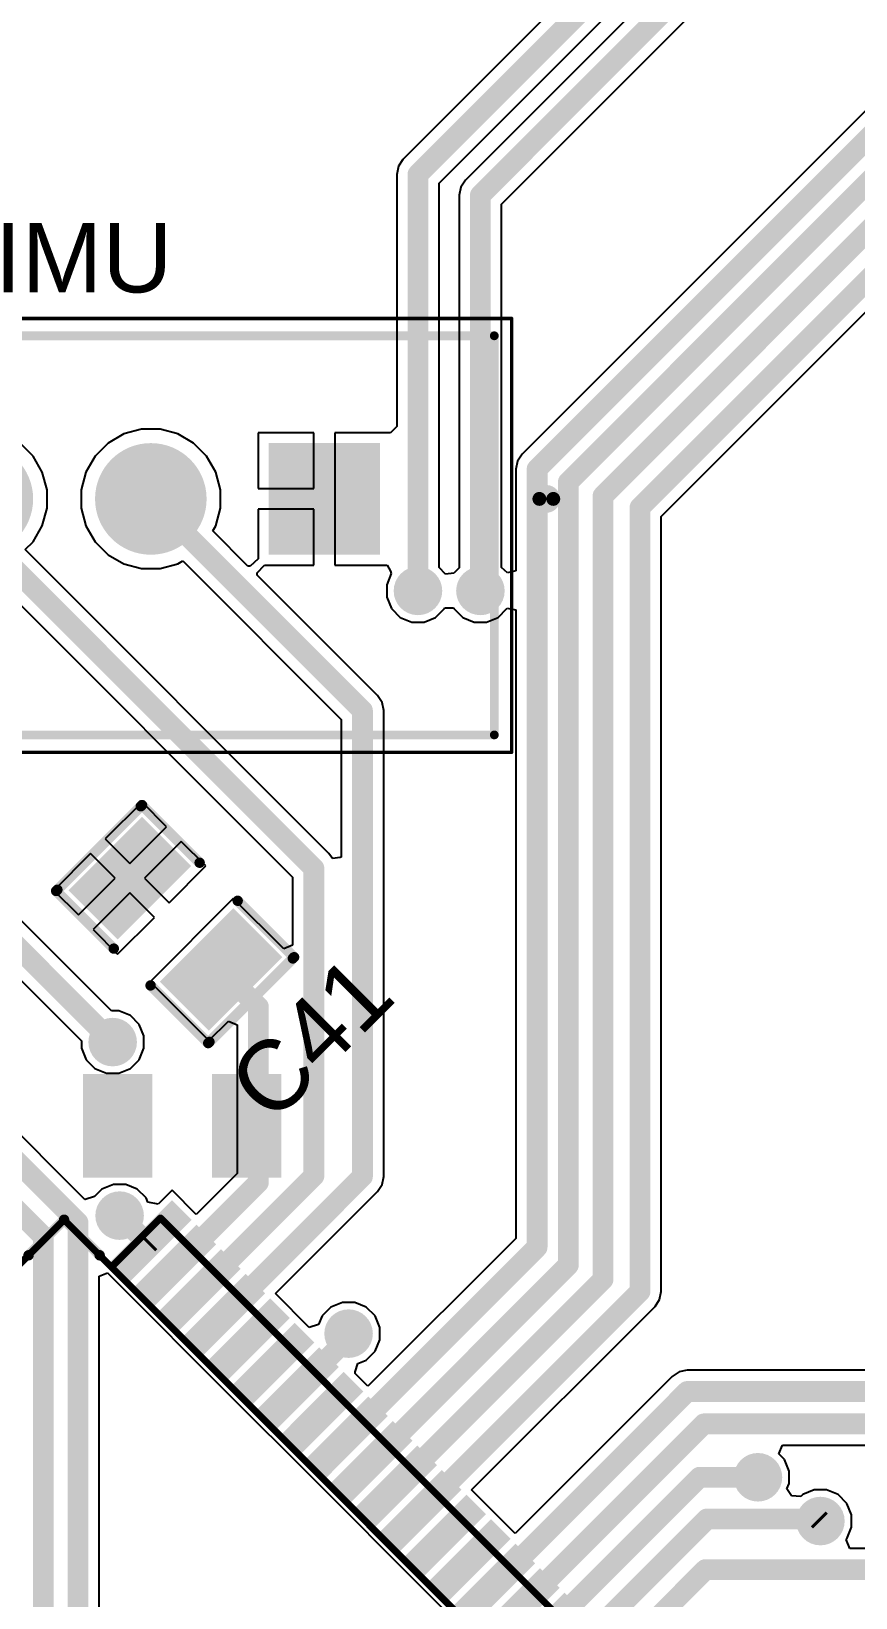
# Model space of a CAD drawing. Header units: millimetres. Extents: x 100 to 300, y 101 to 245.
# Drawn here: x 199.53 to 211.41, y 150.2 to 172.76 of the extents above; entities that cross this region are included whole.
import ezdxf

# ---------------------------------------------------------------- set-up
doc = ezdxf.new("R2010")
doc.units = ezdxf.units.MM
for name, color, linetype in [('BottomPaste', 16, 'Continuous'), ('BottomSolder', 6, 'Continuous'), ('Mechanical11', 56, 'Continuous'), ('Mechanical13', 56, 'Continuous'), ('Mechanical15', 56, 'Continuous'), ('Mechanical9', 56, 'Continuous'), ('MultiLayer', 9, 'Continuous'), ('PadHoleLayer', 156, 'Continuous'), ('TopLayer', 1, 'Continuous'), ('TopOverlay', 2, 'Continuous'), ('TopPaste', 8, 'Continuous'), ('TopSolder', 216, 'Continuous'), ('ViaHoleLayer', 16, 'Continuous')]:
    doc.layers.add(name, color=color, linetype=linetype)
doc.styles.add('Arial', font='', dxfattribs={"height": 0.2})
doc.styles.get('Arial').set_extended_font_data('Arial')

# ---------------------------------------------------------------- blocks, each defined once
blk = doc.blocks.new('JST_XH_4_42')
at = {"layer": 'BottomSolder'}
blk.add_hatch(color=6, dxfattribs=at).paths.add_polyline_path([(-4.554000289999999, 0.2789999499999999), (-2.94599995, 0.2789999499999999), (-2.94599995, -1.32900039), (-4.554000289999999, -1.32900039)])
h = blk.add_hatch(color=6, dxfattribs=at)
edge = h.paths.add_edge_path()
edge.add_arc((-1.25000004, -0.52500022), 0.8039989, 0, 360)
h = blk.add_hatch(color=6, dxfattribs=at)
edge = h.paths.add_edge_path()
edge.add_arc((1.25000004, -0.52500022), 0.8039989, 0, 360)
h = blk.add_hatch(color=6, dxfattribs=at)
edge = h.paths.add_edge_path()
edge.add_arc((3.75000012, -0.52500022), 0.8039989, 0, 360)
at = {"layer": 'MultiLayer'}
h = blk.add_hatch(color=9, dxfattribs=at)
edge = h.paths.add_edge_path()
edge.add_arc((-1.25000004, -0.52500022), 0.753999, 0, 360)
h = blk.add_hatch(color=9, dxfattribs=at)
edge = h.paths.add_edge_path()
edge.add_arc((1.25000004, -0.52500022), 0.753999, 0, 360)
h = blk.add_hatch(color=9, dxfattribs=at)
edge = h.paths.add_edge_path()
edge.add_arc((3.75000012, -0.52500022), 0.753999, 0, 360)
at = {"layer": 'PadHoleLayer'}
h = blk.add_hatch(color=156, dxfattribs=at)
edge = h.paths.add_edge_path()
edge.add_arc((-3.75000012, -0.52500022), 0.499999, 0, 360)
h = blk.add_hatch(color=156, dxfattribs=at)
edge = h.paths.add_edge_path()
edge.add_arc((-1.25000004, -0.52500022), 0.499999, 0, 360)
h = blk.add_hatch(color=156, dxfattribs=at)
edge = h.paths.add_edge_path()
edge.add_arc((1.25000004, -0.52500022), 0.499999, 0, 360)
h = blk.add_hatch(color=156, dxfattribs=at)
edge = h.paths.add_edge_path()
edge.add_arc((3.75000012, -0.52500022), 0.499999, 0, 360)
at = {"layer": 'TopLayer'}
blk.add_hatch(color=1, dxfattribs=at).paths.add_polyline_path([(-4.50400039, 0.22900005), (-2.99599985, 0.22900005), (-2.99599985, -1.27900049), (-4.50400039, -1.27900049)])
h = blk.add_hatch(color=1, dxfattribs=at)
edge = h.paths.add_edge_path()
edge.add_arc((-1.25000004, -0.52500022), 0.753999, 0, 360)
h = blk.add_hatch(color=1, dxfattribs=at)
edge = h.paths.add_edge_path()
edge.add_arc((1.25000004, -0.52500022), 0.753999, 0, 360)
h = blk.add_hatch(color=1, dxfattribs=at)
edge = h.paths.add_edge_path()
edge.add_arc((3.75000012, -0.52500022), 0.753999, 0, 360)
at = {"layer": 'TopSolder'}
blk.add_hatch(color=216, dxfattribs=at).paths.add_polyline_path([(-4.554000289999999, 0.2789999499999999), (-2.94599995, 0.2789999499999999), (-2.94599995, -1.32900039), (-4.554000289999999, -1.32900039)])
h = blk.add_hatch(color=216, dxfattribs=at)
edge = h.paths.add_edge_path()
edge.add_arc((-1.25000004, -0.52500022), 0.8039989, 0, 360)
h = blk.add_hatch(color=216, dxfattribs=at)
edge = h.paths.add_edge_path()
edge.add_arc((1.25000004, -0.52500022), 0.8039989, 0, 360)
h = blk.add_hatch(color=216, dxfattribs=at)
edge = h.paths.add_edge_path()
edge.add_arc((3.75000012, -0.52500022), 0.8039989, 0, 360)
at = {"layer": 'Mechanical13', "const_width": 0.127}
for points in [[(-6.200000299999999, 2.8750006), (-6.200000299999999, -2.8750006)], [(6.200000299999999, 2.8750006), (-6.200000299999999, 2.8750006)], [(6.200000299999999, 2.8750006), (6.200000299999999, -2.8750006)], [(6.200000299999999, -2.8750006), (-6.200000299999999, -2.8750006)]]:
    blk.add_lwpolyline(points, dxfattribs=at)
at = {"layer": 'Mechanical13'}
for points, const_width in [([(-6.2317503, 2.8750006, 1), (-6.1682503, 2.8750006, 1)], 0.0635), ([(-6.2317503, 2.8750006, 1), (-6.1682503, 2.8750006, 1)], 0.0635), ([(6.1682503, 2.8750006, 1), (6.2317503, 2.8750006, 1)], 0.0635), ([(6.1682503, 2.8750006, 1), (6.2317503, 2.8750006, 1)], 0.0635), ([(-6.849999, -0.52500022, 1), (-7.049998599999999, -0.52500022, 1)], 0.1999996), ([(-7.099998499999999, -0.52500022, 1), (-6.9999987, -0.52500022, 1)], 0.0999998), ([(-6.899998899999999, -0.52500022, 1), (-6.7999991, -0.52500022, 1)], 0.0999998), ([(-6.2317503, -2.8750006, 1), (-6.1682503, -2.8750006, 1)], 0.0635), ([(-6.2317503, -2.8750006, 1), (-6.1682503, -2.8750006, 1)], 0.0635), ([(6.1682503, -2.8750006, 1), (6.2317503, -2.8750006, 1)], 0.0635), ([(6.1682503, -2.8750006, 1), (6.2317503, -2.8750006, 1)], 0.0635)]:
    blk.add_lwpolyline(points, format="xyb", close=True, dxfattribs=dict(at, const_width=const_width))
at = {"layer": 'Mechanical15', "const_width": 0.0499999}
for points in [[(-6.449999800000001, 3.1250001), (-6.449999800000001, -3.1250001)], [(6.449999800000001, 3.1250001), (-6.449999800000001, 3.1250001)], [(6.449999800000001, 3.1250001), (6.449999800000001, -3.1250001)], [(6.449999800000001, -3.1250001), (-6.449999800000001, -3.1250001)]]:
    blk.add_lwpolyline(points, dxfattribs=at)
at = {"layer": 'Mechanical15', "const_width": 0.02499868}
for points in [[(-6.46249914, 3.1250001, 1), (-6.437500459999999, 3.1250001, 1)], [(-6.46249914, 3.1250001, 1), (-6.437500459999999, 3.1250001, 1)], [(6.437500459999999, 3.1250001, 1), (6.46249914, 3.1250001, 1)], [(6.437500459999999, 3.1250001, 1), (6.46249914, 3.1250001, 1)], [(-6.46249914, -3.1250001, 1), (-6.437500459999999, -3.1250001, 1)], [(-6.46249914, -3.1250001, 1), (-6.437500459999999, -3.1250001, 1)], [(6.437500459999999, -3.1250001, 1), (6.46249914, -3.1250001, 1)], [(6.437500459999999, -3.1250001, 1), (6.46249914, -3.1250001, 1)]]:
    blk.add_lwpolyline(points, format="xyb", close=True, dxfattribs=at)
at = {"layer": 'TopOverlay', "const_width": 0.127}
for points in [[(-6.200000299999999, 2.8750006), (-6.200000299999999, -2.8750006)], [(6.200000299999999, 2.8750006), (-6.200000299999999, 2.8750006)], [(6.200000299999999, 2.8750006), (6.200000299999999, -2.8750006)], [(6.200000299999999, -2.8750006), (-6.200000299999999, -2.8750006)]]:
    blk.add_lwpolyline(points, dxfattribs=at)
at = {"layer": 'TopOverlay'}
for points, const_width in [([(-6.2317503, 2.8750006, 1), (-6.1682503, 2.8750006, 1)], 0.0635), ([(-6.2317503, 2.8750006, 1), (-6.1682503, 2.8750006, 1)], 0.0635), ([(6.1682503, 2.8750006, 1), (6.2317503, 2.8750006, 1)], 0.0635), ([(6.1682503, 2.8750006, 1), (6.2317503, 2.8750006, 1)], 0.0635), ([(-6.849999, -0.52500022, 1), (-7.049998599999999, -0.52500022, 1)], 0.1999996), ([(-7.099998499999999, -0.52500022, 1), (-6.9999987, -0.52500022, 1)], 0.0999998), ([(-6.899998899999999, -0.52500022, 1), (-6.7999991, -0.52500022, 1)], 0.0999998), ([(-6.2317503, -2.8750006, 1), (-6.1682503, -2.8750006, 1)], 0.0635), ([(-6.2317503, -2.8750006, 1), (-6.1682503, -2.8750006, 1)], 0.0635), ([(6.1682503, -2.8750006, 1), (6.2317503, -2.8750006, 1)], 0.0635), ([(6.1682503, -2.8750006, 1), (6.2317503, -2.8750006, 1)], 0.0635)]:
    blk.add_lwpolyline(points, format="xyb", close=True, dxfattribs=dict(at, const_width=const_width))
blk = doc.blocks.new('LQFP100_66')
at = {"layer": 'TopLayer'}
for points in [[(-2.14999316, -7.14999967), (-1.84999376, -7.14999967), (-1.84999376, -8.34999981), (-2.14999316, -8.34999981)], [(-1.64999416, -7.14999967), (-1.34999476, -7.14999967), (-1.34999476, -8.34999981), (-1.64999416, -8.34999981)], [(-1.14999516, -7.14999967), (-0.8499957599999999, -7.14999967), (-0.8499957599999999, -8.34999981), (-1.14999516, -8.34999981)], [(-0.6499961599999999, -7.14999967), (-0.34999676, -7.14999967), (-0.34999676, -8.34999981), (-0.6499961599999999, -8.34999981)], [(-0.14999716, -7.14999967), (0.15000224, -7.14999967), (0.15000224, -8.34999981), (-0.14999716, -8.34999981)], [(0.35000184, -7.14999967), (0.65000124, -7.14999967), (0.65000124, -8.34999981), (0.35000184, -8.34999981)], [(0.8500008399999999, -7.14999967), (1.15000024, -7.14999967), (1.15000024, -8.34999981), (0.8500008399999999, -8.34999981)], [(1.34999984, -7.14999967), (1.64999924, -7.14999967), (1.64999924, -8.34999981), (1.34999984, -8.34999981)], [(1.84999884, -7.14999967), (2.14999824, -7.14999967), (2.14999824, -8.34999981), (1.84999884, -8.34999981)], [(2.34999784, -7.14999967), (2.64999724, -7.14999967), (2.64999724, -8.34999981), (2.34999784, -8.34999981)], [(2.84999684, -7.14999967), (3.14999624, -7.14999967), (3.14999624, -8.34999981), (2.84999684, -8.34999981)], [(3.34999584, -7.14999967), (3.64999524, -7.14999967), (3.64999524, -8.34999981), (3.34999584, -8.34999981)], [(3.84999484, -7.14999967), (4.14999424, -7.14999967), (4.14999424, -8.34999981), (3.84999484, -8.34999981)], [(4.34999384, -7.14999967), (4.64999324, -7.14999967), (4.64999324, -8.34999981), (4.34999384, -8.34999981)], [(4.84999284, -7.14999967), (5.14999224, -7.14999967), (5.14999224, -8.34999981), (4.84999284, -8.34999981)], [(5.349991839999999, -7.14999967), (5.649991239999999, -7.14999967), (5.649991239999999, -8.34999981), (5.349991839999999, -8.34999981)], [(5.84999084, -7.14999967), (6.149990239999999, -7.14999967), (6.149990239999999, -8.34999981), (5.84999084, -8.34999981)]]:
    blk.add_hatch(color=1, dxfattribs=at).paths.add_polyline_path(points)
at = {"layer": 'TopPaste'}
for points in [[(-2.14999316, -7.14999967), (-1.84999376, -7.14999967), (-1.84999376, -8.34999981), (-2.14999316, -8.34999981)], [(-1.64999416, -7.14999967), (-1.34999476, -7.14999967), (-1.34999476, -8.34999981), (-1.64999416, -8.34999981)], [(-1.14999516, -7.14999967), (-0.8499957599999999, -7.14999967), (-0.8499957599999999, -8.34999981), (-1.14999516, -8.34999981)], [(-0.6499961599999999, -7.14999967), (-0.34999676, -7.14999967), (-0.34999676, -8.34999981), (-0.6499961599999999, -8.34999981)], [(-0.14999716, -7.14999967), (0.15000224, -7.14999967), (0.15000224, -8.34999981), (-0.14999716, -8.34999981)], [(0.35000184, -7.14999967), (0.65000124, -7.14999967), (0.65000124, -8.34999981), (0.35000184, -8.34999981)], [(0.8500008399999999, -7.14999967), (1.15000024, -7.14999967), (1.15000024, -8.34999981), (0.8500008399999999, -8.34999981)], [(1.34999984, -7.14999967), (1.64999924, -7.14999967), (1.64999924, -8.34999981), (1.34999984, -8.34999981)], [(1.84999884, -7.14999967), (2.14999824, -7.14999967), (2.14999824, -8.34999981), (1.84999884, -8.34999981)], [(2.34999784, -7.14999967), (2.64999724, -7.14999967), (2.64999724, -8.34999981), (2.34999784, -8.34999981)], [(2.84999684, -7.14999967), (3.14999624, -7.14999967), (3.14999624, -8.34999981), (2.84999684, -8.34999981)], [(3.34999584, -7.14999967), (3.64999524, -7.14999967), (3.64999524, -8.34999981), (3.34999584, -8.34999981)], [(3.84999484, -7.14999967), (4.14999424, -7.14999967), (4.14999424, -8.34999981), (3.84999484, -8.34999981)], [(4.34999384, -7.14999967), (4.64999324, -7.14999967), (4.64999324, -8.34999981), (4.34999384, -8.34999981)], [(4.84999284, -7.14999967), (5.14999224, -7.14999967), (5.14999224, -8.34999981), (4.84999284, -8.34999981)], [(5.349991839999999, -7.14999967), (5.649991239999999, -7.14999967), (5.649991239999999, -8.34999981), (5.349991839999999, -8.34999981)], [(5.84999084, -7.14999967), (6.149990239999999, -7.14999967), (6.149990239999999, -8.34999981), (5.84999084, -8.34999981)]]:
    blk.add_hatch(color=8, dxfattribs=at).paths.add_polyline_path(points)
at = {"layer": 'TopSolder'}
for points in [[(-2.19999306, -7.09999977), (-1.79999386, -7.09999977), (-1.79999386, -8.39999971), (-2.19999306, -8.39999971)], [(-1.69999406, -7.09999977), (-1.29999486, -7.09999977), (-1.29999486, -8.39999971), (-1.69999406, -8.39999971)], [(-1.19999506, -7.09999977), (-0.79999586, -7.09999977), (-0.79999586, -8.39999971), (-1.19999506, -8.39999971)], [(-0.69999606, -7.09999977), (-0.29999686, -7.09999977), (-0.29999686, -8.39999971), (-0.69999606, -8.39999971)], [(-0.19999706, -7.09999977), (0.20000214, -7.09999977), (0.20000214, -8.39999971), (-0.19999706, -8.39999971)], [(0.30000194, -7.09999977), (0.7000011399999999, -7.09999977), (0.7000011399999999, -8.39999971), (0.30000194, -8.39999971)], [(0.8000009399999999, -7.09999977), (1.20000014, -7.09999977), (1.20000014, -8.39999971), (0.8000009399999999, -8.39999971)], [(1.29999994, -7.09999977), (1.69999914, -7.09999977), (1.69999914, -8.39999971), (1.29999994, -8.39999971)], [(1.79999894, -7.09999977), (2.19999814, -7.09999977), (2.19999814, -8.39999971), (1.79999894, -8.39999971)], [(2.29999794, -7.09999977), (2.69999714, -7.09999977), (2.69999714, -8.39999971), (2.29999794, -8.39999971)], [(2.79999694, -7.09999977), (3.19999614, -7.09999977), (3.19999614, -8.39999971), (2.79999694, -8.39999971)], [(3.29999594, -7.09999977), (3.69999514, -7.09999977), (3.69999514, -8.39999971), (3.29999594, -8.39999971)], [(3.799994939999999, -7.09999977), (4.19999414, -7.09999977), (4.19999414, -8.39999971), (3.799994939999999, -8.39999971)], [(4.299993939999999, -7.09999977), (4.69999314, -7.09999977), (4.69999314, -8.39999971), (4.299993939999999, -8.39999971)], [(4.79999294, -7.09999977), (5.199992139999999, -7.09999977), (5.199992139999999, -8.39999971), (4.79999294, -8.39999971)], [(5.299991939999999, -7.09999977), (5.69999114, -7.09999977), (5.69999114, -8.39999971), (5.299991939999999, -8.39999971)], [(5.79999094, -7.09999977), (6.19999014, -7.09999977), (6.19999014, -8.39999971), (5.79999094, -8.39999971)]]:
    blk.add_hatch(color=216, dxfattribs=at).paths.add_polyline_path(points)
at = {"layer": 'Mechanical11', "const_width": 0.0999998}
for points in [[(7.10000104, 7.10000104), (7.10000104, -7.10000104)], [(7.100003579999999, -7.099998499999999), (-7.099998499999999, -7.099998499999999)], [(6.13499662, -7.099995959999999), (6.13499662, -8.0999965)], [(6.13499662, -8.0999965), (-6.135001699999999, -8.0999965)]]:
    blk.add_lwpolyline(points, dxfattribs=at)
at = {"layer": 'Mechanical11', "const_width": 0.0499999}
for points in [[(6.10999794, -7.099995959999999, 1), (6.159995299999999, -7.099995959999999, 1)], [(7.075002359999999, -7.10000104, 1), (7.124999719999999, -7.10000104, 1)], [(7.0750049, -7.099998499999999, 1), (7.125002259999999, -7.099998499999999, 1)], [(6.10999794, -8.0999965, 1), (6.159995299999999, -8.0999965, 1)], [(6.10999794, -8.0999965, 1), (6.159995299999999, -8.0999965, 1)]]:
    blk.add_lwpolyline(points, format="xyb", close=True, dxfattribs=at)
at = {"layer": 'TopOverlay', "const_width": 0.1499997}
for points in [[(7.10000104, -6.37516378), (7.10000104, -7.10016106)], [(7.10000104, -7.10016106), (6.37500122, -7.1001636)]]:
    blk.add_lwpolyline(points, dxfattribs=at)
at = {"layer": 'TopOverlay', "const_width": 0.07499858}
for points in [[(7.06250048, -6.37516378, 1), (7.137501599999999, -6.37516378, 1)], [(6.33750066, -7.1001636, 1), (6.412501779999999, -7.1001636, 1)], [(7.06250048, -7.10016106, 1), (7.137501599999999, -7.10016106, 1)], [(7.06250048, -7.10016106, 1), (7.137501599999999, -7.10016106, 1)]]:
    blk.add_lwpolyline(points, format="xyb", close=True, dxfattribs=at)
at = {"layer": 'Mechanical9'}
blk.add_text('STM32F407VGT6', height=1.00000054, dxfattribs=at).set_placement((-1.08000038, -0.49500028))
blk = doc.blocks.new('CAP0805_164')
at = {"layer": 'TopLayer'}
for points in [[(-1.37900029, 0.70449948), (-0.47899955, 0.70449948), (-0.47899955, -0.69250052), (-1.37900029, -0.69250052)], [(0.48100107, 0.70449948), (1.38100181, 0.70449948), (1.38100181, -0.69250052), (0.48100107, -0.69250052)]]:
    blk.add_hatch(color=1, dxfattribs=at).paths.add_polyline_path(points)
at = {"layer": 'TopPaste'}
for points in [[(-1.37900029, 0.70449948), (-0.47899955, 0.70449948), (-0.47899955, -0.69250052), (-1.37900029, -0.69250052)], [(0.48100107, 0.70449948), (1.38100181, 0.70449948), (1.38100181, -0.69250052), (0.48100107, -0.69250052)]]:
    blk.add_hatch(color=8, dxfattribs=at).paths.add_polyline_path(points)
at = {"layer": 'TopSolder'}
for points in [[(-1.42900019, 0.7544993799999999), (-0.42899965, 0.7544993799999999), (-0.42899965, -0.7425004199999999), (-1.42900019, -0.7425004199999999)], [(0.4310011699999999, 0.7544993799999999), (1.43100171, 0.7544993799999999), (1.43100171, -0.7425004199999999), (0.4310011699999999, -0.7425004199999999)]]:
    blk.add_hatch(color=216, dxfattribs=at).paths.add_polyline_path(points)
at = {"layer": 'TopOverlay', "const_width": 0.1499997}
for points in [[(-1.55000198, 0.8750020599999999), (-0.37500052, 0.8750020599999999)], [(-1.54999944, -0.8499983), (-1.54999944, 0.8499983)], [(0.3999992, 0.87499952), (1.54999944, 0.87499952)], [(1.54999944, -0.85000338), (1.54999944, 0.8499983)], [(-1.55000198, -0.8750020599999999), (-0.37500052, -0.8750020599999999)], [(0.37500052, -0.8750045999999999), (1.54999944, -0.8750045999999999)]]:
    blk.add_lwpolyline(points, dxfattribs=at)
at = {"layer": 'TopOverlay', "const_width": 0.07499858}
for points in [[(-1.58750254, 0.8750020599999999, 1), (-1.51250142, 0.8750020599999999, 1)], [(-1.5875, 0.8499983, 1), (-1.51249888, 0.8499983, 1)], [(-0.41250108, 0.8750020599999999, 1), (-0.33749996, 0.8750020599999999, 1)], [(0.36249864, 0.87499952, 1), (0.43749976, 0.87499952, 1)], [(1.51249888, 0.87499952, 1), (1.5875, 0.87499952, 1)], [(1.51249888, 0.8499983, 1), (1.5875, 0.8499983, 1)], [(-1.58750254, -0.8750020599999999, 1), (-1.51250142, -0.8750020599999999, 1)], [(-1.5875, -0.8499983, 1), (-1.51249888, -0.8499983, 1)], [(-0.41250108, -0.8750020599999999, 1), (-0.33749996, -0.8750020599999999, 1)], [(0.33749996, -0.8750045999999999, 1), (0.41250108, -0.8750045999999999, 1)], [(1.51249888, -0.85000338, 1), (1.5875, -0.85000338, 1)], [(1.51249888, -0.8750045999999999, 1), (1.5875, -0.8750045999999999, 1)]]:
    blk.add_lwpolyline(points, format="xyb", close=True, dxfattribs=at)
blk = doc.blocks.new('CAP0805_B_172')
at = {"layer": 'BottomPaste'}
for points in [[(-1.37900029, 0.69250052), (-0.47899955, 0.69250052), (-0.47899955, -0.70449948), (-1.37900029, -0.70449948)], [(0.48100107, 0.69250052), (1.38100181, 0.69250052), (1.38100181, -0.70449948), (0.48100107, -0.70449948)]]:
    blk.add_hatch(color=16, dxfattribs=at).paths.add_polyline_path(points)
at = {"layer": 'BottomSolder'}
for points in [[(-1.42900019, 0.7425004199999999), (-0.42899965, 0.7425004199999999), (-0.42899965, -0.7544993799999999), (-1.42900019, -0.7544993799999999)], [(0.4310011699999999, 0.7425004199999999), (1.43100171, 0.7425004199999999), (1.43100171, -0.7544993799999999), (0.4310011699999999, -0.7544993799999999)]]:
    blk.add_hatch(color=6, dxfattribs=at).paths.add_polyline_path(points)

msp = doc.modelspace()

# ---------------------------------------------------------------- hatches: boundary and pattern name
at = {"layer": 'BottomSolder'}
h = msp.add_hatch(color=6, dxfattribs=at)
edge = h.paths.add_edge_path()
edge.add_arc((205.09999874, 164.7000008), 0.3499993, 0, 360)
h = msp.add_hatch(color=6, dxfattribs=at)
edge = h.paths.add_edge_path()
edge.add_arc((205.99999694, 164.7000008), 0.3499993, 0, 360)
h = msp.add_hatch(color=6, dxfattribs=at)
edge = h.paths.add_edge_path()
edge.add_arc((200.69999992, 158.2000011), 0.3499993, 0, 360)
h = msp.add_hatch(color=6, dxfattribs=at)
edge = h.paths.add_edge_path()
edge.add_arc((200.79999972, 155.70000102), 0.3499993, 0, 360)
h = msp.add_hatch(color=6, dxfattribs=at)
edge = h.paths.add_edge_path()
edge.add_arc((204.10000074, 153.99999934), 0.3499993, 0, 360)
h = msp.add_hatch(color=6, dxfattribs=at)
edge = h.paths.add_edge_path()
edge.add_arc((209.9999991, 151.93068166), 0.3499993, 0, 360)
h = msp.add_hatch(color=6, dxfattribs=at)
edge = h.paths.add_edge_path()
edge.add_arc((210.89999984, 151.29999966), 0.3499993, 0, 360)
at = {"layer": 'TopLayer'}
h = msp.add_hatch(color=1, dxfattribs=at)
edge = h.paths.add_edge_path()
edge.add_arc((205.09999874, 164.7000008), 0.2999994, 0, 360)
h = msp.add_hatch(color=1, dxfattribs=at)
edge = h.paths.add_edge_path()
edge.add_arc((205.99999694, 164.7000008), 0.2999994, 0, 360)
h = msp.add_hatch(color=1, dxfattribs=at)
edge = h.paths.add_edge_path()
edge.add_arc((200.69999992, 158.2000011), 0.2999994, 0, 360)
h = msp.add_hatch(color=1, dxfattribs=at)
edge = h.paths.add_edge_path()
edge.add_arc((200.79999972, 155.70000102), 0.2999994, 0, 360)
h = msp.add_hatch(color=1, dxfattribs=at)
edge = h.paths.add_edge_path()
edge.add_arc((204.10000074, 153.99999934), 0.2999994, 0, 360)
h = msp.add_hatch(color=1, dxfattribs=at)
edge = h.paths.add_edge_path()
edge.add_arc((209.9999991, 151.93068166), 0.2999994, 0, 360)
h = msp.add_hatch(color=1, dxfattribs=at)
edge = h.paths.add_edge_path()
edge.add_arc((210.89999984, 151.29999966), 0.2999994, 0, 360)
at = {"layer": 'TopSolder'}
h = msp.add_hatch(color=216, dxfattribs=at)
edge = h.paths.add_edge_path()
edge.add_arc((205.09999874, 164.7000008), 0.3499993, 0, 360)
h = msp.add_hatch(color=216, dxfattribs=at)
edge = h.paths.add_edge_path()
edge.add_arc((205.99999694, 164.7000008), 0.3499993, 0, 360)
h = msp.add_hatch(color=216, dxfattribs=at)
edge = h.paths.add_edge_path()
edge.add_arc((200.69999992, 158.2000011), 0.3499993, 0, 360)
h = msp.add_hatch(color=216, dxfattribs=at)
edge = h.paths.add_edge_path()
edge.add_arc((200.79999972, 155.70000102), 0.3499993, 0, 360)
h = msp.add_hatch(color=216, dxfattribs=at)
edge = h.paths.add_edge_path()
edge.add_arc((204.10000074, 153.99999934), 0.3499993, 0, 360)
h = msp.add_hatch(color=216, dxfattribs=at)
edge = h.paths.add_edge_path()
edge.add_arc((209.9999991, 151.93068166), 0.3499993, 0, 360)
h = msp.add_hatch(color=216, dxfattribs=at)
edge = h.paths.add_edge_path()
edge.add_arc((210.89999984, 151.29999966), 0.3499993, 0, 360)
at = {"layer": 'ViaHoleLayer'}
h = msp.add_hatch(color=16, dxfattribs=at)
edge = h.paths.add_edge_path()
edge.add_arc((205.09999874, 164.7000008), 0.1499997, 0, 360)
h = msp.add_hatch(color=16, dxfattribs=at)
edge = h.paths.add_edge_path()
edge.add_arc((205.99999694, 164.7000008), 0.1499997, 0, 360)
h = msp.add_hatch(color=16, dxfattribs=at)
edge = h.paths.add_edge_path()
edge.add_arc((200.69999992, 158.2000011), 0.1499997, 0, 360)
h = msp.add_hatch(color=16, dxfattribs=at)
edge = h.paths.add_edge_path()
edge.add_arc((200.79999972, 155.70000102), 0.1499997, 0, 360)
h = msp.add_hatch(color=16, dxfattribs=at)
edge = h.paths.add_edge_path()
edge.add_arc((204.10000074, 153.99999934), 0.1499997, 0, 360)
h = msp.add_hatch(color=16, dxfattribs=at)
edge = h.paths.add_edge_path()
edge.add_arc((209.9999991, 151.93068166), 0.1499997, 0, 360)
h = msp.add_hatch(color=16, dxfattribs=at)
edge = h.paths.add_edge_path()
edge.add_arc((210.89999984, 151.29999966), 0.1499997, 0, 360)

# ---------------------------------------------------------------- linework, layer by layer
at = {"layer": 'TopLayer'}
for p, q in [((215.7837061, 181.81628102), (204.88371012, 170.91628758)), ((205.4058757, 170.57329868), (216.12669754, 181.29412306)), ((215.21594244, 180.04851976), (205.78370832, 170.61628564)), ((206.3058739, 170.27329674), (215.55893134, 179.52635418)), ((218.66610826, 178.73507814), (206.60082886, 166.66980128)), ((208.60587692, 165.77330066), (215.5266962, 172.69412248)), ((204.81740596, 170.81705232), (204.79411924, 170.69999896)), ((204.88371012, 170.91628758), (204.81740596, 170.81705232)), ((204.79411924, 170.69999896), (204.79412178, 170.69998626)), ((204.79412178, 170.69998626), (204.79412178, 167.06802502)), ((205.78370832, 170.61628564), (205.71740416, 170.51705038)), ((205.4058757, 165.03642126), (205.4058757, 170.57329868)), ((205.71740416, 170.51705038), (205.69411744, 170.39999702)), ((205.69411744, 170.39999702), (205.69411998, 170.39998432)), ((205.69411998, 170.39998432), (205.69411998, 165.0305183)), ((206.3058739, 165.03701308), (206.3058739, 170.27329674)), ((201.11781976, 167.02899792), (200.86246848, 166.96057794)), ((201.38217788, 167.02899792), (201.11781976, 167.02899792)), ((201.63752916, 166.96057794), (201.38217788, 167.02899792)), ((204.79412178, 167.06802502), (204.7039975, 166.97900056)), ((199.5533982, 166.64147012), (199.36646944, 166.82839888)), ((200.63352812, 166.82839888), (200.44659936, 166.64147012)), ((200.86246848, 166.96057794), (200.63352812, 166.82839888)), ((201.86646952, 166.82839888), (201.63752916, 166.96057794)), ((202.05339828, 166.64147012), (201.86646952, 166.82839888)), ((203.60000428, 166.97899802), (202.7960003, 166.97899802)), ((202.7960003, 166.97899802), (202.7960003, 166.17499404)), ((203.60000428, 166.17499404), (203.60000428, 166.97899802)), ((204.66711924, 166.97899802), (203.90000368, 166.97899802)), ((203.90000368, 166.97899802), (203.90000368, 166.02499434)), ((204.7039975, 166.97900056), (204.66711924, 166.97899802)), ((199.68557726, 166.41252976), (199.5533982, 166.64147012)), ((200.44659936, 166.64147012), (200.3144203, 166.41252976)), ((202.18557734, 166.41252976), (202.05339828, 166.64147012)), ((206.5345247, 166.57056602), (206.51123798, 166.45351266)), ((206.60082886, 166.66980128), (206.5345247, 166.57056602)), ((199.75399724, 166.15717848), (199.68557726, 166.41252976)), ((200.3144203, 166.41252976), (200.24600032, 166.15717848)), ((202.25399732, 166.15717848), (202.18557734, 166.41252976)), ((206.51123798, 166.45351266), (206.51124052, 166.45349996)), ((206.51124052, 166.45349996), (206.51124052, 164.99084858)), ((199.75399724, 165.89282036), (199.75399724, 166.15717848)), ((200.24600032, 166.15717848), (200.24600032, 165.89282036)), ((202.25399732, 165.89282036), (202.25399732, 166.15717848)), ((202.7960003, 166.17499404), (203.60000428, 166.17499404)), ((199.68557726, 165.63746908), (199.75399724, 165.89282036)), ((200.24600032, 165.89282036), (200.3144203, 165.63746908)), ((202.18557734, 165.63746908), (202.25399732, 165.89282036)), ((203.60000428, 165.87499464), (202.7960003, 165.87499464)), ((202.7960003, 165.87499464), (202.7960003, 165.19627616)), ((203.60000428, 165.07100082), (203.60000428, 165.87499464)), ((203.90000368, 166.02499434), (203.90000368, 165.07100082)), ((199.5533982, 165.40852872), (199.68557726, 165.63746908)), ((200.3144203, 165.63746908), (200.44659936, 165.40852872)), ((202.14331174, 165.56426374), (202.18557734, 165.63746908)), ((208.60587692, 154.6071076), (208.60587692, 165.77330066)), ((199.44003292, 165.29516344), (199.5533982, 165.40852872)), ((200.44659936, 165.40852872), (200.63352812, 165.22159996)), ((202.64971662, 165.05785886), (202.14331174, 165.56426374)), ((203.8162802, 160.91891616), (199.44003292, 165.29516344)), ((200.63352812, 165.22159996), (200.86246848, 165.0894209)), ((202.7960003, 165.19627616), (202.79599776, 165.16122924)), ((198.8490435, 165.02100092), (203.29412224, 160.57592472)), ((200.86246848, 165.0894209), (201.11781976, 165.02100092)), ((201.11781976, 165.02100092), (201.38217788, 165.02100092)), ((201.38217788, 165.02100092), (201.63752916, 165.0894209)), ((201.63752916, 165.0894209), (201.7107345, 165.1316865)), ((201.7107345, 165.1316865), (203.99412338, 162.84830016)), ((202.6832116, 165.05686572), (202.64971662, 165.05785886)), ((202.79599776, 165.16122924), (202.6832116, 165.05686572)), ((202.7818652, 164.95821212), (202.88622872, 165.07099828)), ((202.78285834, 164.92471714), (202.7818652, 164.95821212)), ((202.88622872, 165.07099828), (202.91464116, 165.07100082)), ((202.91464116, 165.07100082), (203.60000428, 165.07100082)), ((203.90000368, 165.07100082), (204.65499836, 165.07100082)), ((204.65499836, 165.07100082), (204.702156, 164.98479576)), ((204.702156, 164.98479576), (204.71605996, 164.948997)), ((205.49616508, 164.94321088), (205.4058757, 165.03642126)), ((205.61822224, 164.9542167), (205.49616508, 164.94321088)), ((205.61850672, 164.95490504), (205.61822224, 164.9542167)), ((205.69411998, 165.0305183), (205.61850672, 164.95490504)), ((206.38934592, 164.96119408), (206.3058739, 165.03701308)), ((206.51124052, 164.99084858), (206.38934592, 164.96119408)), ((204.51628134, 163.1912916), (202.78285834, 164.92471714)), ((204.71605996, 164.948997), (204.64999964, 164.7895104)), ((204.64999964, 164.7895104), (204.64999964, 164.6104912)), ((204.64999964, 164.6104912), (204.71850852, 164.44509656)), ((204.71850852, 164.44509656), (204.8450945, 164.31851058)), ((204.8450945, 164.31851058), (205.01048914, 164.2500017)), ((205.18950834, 164.2500017), (205.35490298, 164.31851058)), ((205.35490298, 164.31851058), (205.48148896, 164.44509656)), ((205.48148896, 164.44509656), (205.48649784, 164.45718696)), ((205.48649784, 164.45718696), (205.61349784, 164.45718696)), ((205.61349784, 164.45718696), (205.61850672, 164.44509656)), ((205.61850672, 164.44509656), (205.7450927, 164.31851058)), ((205.7450927, 164.31851058), (205.91048734, 164.2500017)), ((206.08950654, 164.2500017), (206.25490118, 164.31851058)), ((206.25490118, 164.31851058), (206.38148716, 164.44509656)), ((206.38148716, 164.44509656), (206.38424052, 164.4517412)), ((206.38424052, 164.4517412), (206.51124052, 164.4264809)), ((206.51124052, 164.4264809), (206.51124052, 155.37223942)), ((205.01048914, 164.2500017), (205.18950834, 164.2500017)), ((205.91048734, 164.2500017), (206.08950654, 164.2500017)), ((204.51628896, 163.19128652), (204.51628134, 163.1912916)), ((204.58259312, 163.09205126), (204.51628896, 163.19128652)), ((204.60587984, 162.9749979), (204.58259312, 163.09205126)), ((204.6058773, 162.9749852), (204.60587984, 162.9749979)), ((204.6058773, 156.26396484), (204.6058773, 162.9749852)), ((200.30103704, 155.9315398), (193.53731676, 162.69526262)), ((200.68257552, 158.6500002), (196.55587562, 162.77670264)), ((203.99412338, 162.84830016), (203.99412338, 160.8639531)), ((196.03371004, 162.43371374), (200.25000082, 158.2174255)), ((201.12305724, 161.65609782), (200.59378982, 161.1268304)), ((201.47661, 161.30254506), (201.12305724, 161.65609782)), ((200.59378982, 161.1268304), (200.94734258, 160.77328018)), ((200.94734258, 160.77328018), (201.47661, 161.30254506)), ((200.38165918, 160.91469976), (199.85238668, 160.38542726)), ((200.73521194, 160.561147), (200.38165918, 160.91469976)), ((201.68874064, 161.09041442), (201.15947576, 160.561147)), ((202.0422934, 160.73686166), (201.68874064, 161.09041442)), ((203.81628782, 160.91891108), (203.8162802, 160.91891616)), ((203.86712338, 160.84282792), (203.81628782, 160.91891108)), ((201.51302598, 160.20759424), (202.0422934, 160.73686166)), ((203.9803896, 160.85849972), (203.86712338, 160.84282792)), ((203.99412338, 160.8639531), (203.9803896, 160.85849972)), ((200.20593944, 160.0318745), (200.73521194, 160.561147)), ((201.15947576, 160.561147), (201.51302598, 160.20759424)), ((203.29412224, 160.57592472), (203.29412224, 159.5939277)), ((199.85238668, 160.38542726), (200.20593944, 160.0318745)), ((200.94734258, 160.34901636), (200.41807008, 159.81974386)), ((201.30089534, 159.9954636), (200.94734258, 160.34901636)), ((202.43827686, 160.27016714), (201.23831736, 159.07020764)), ((203.16712224, 159.54132176), (202.43827686, 160.27016714)), ((200.77162284, 159.4661911), (201.30089534, 159.9954636)), ((200.41807008, 159.81974386), (200.77162284, 159.4661911)), ((203.29412224, 159.5939277), (203.16712224, 159.54132176)), ((201.23831736, 159.07020764), (202.08684246, 158.22168254)), ((200.78950952, 158.6500002), (200.68257552, 158.6500002)), ((200.95490416, 158.58149132), (200.78950952, 158.6500002)), ((201.08149014, 158.45490534), (200.95490416, 158.58149132)), ((201.14999902, 158.2895107), (201.08149014, 158.45490534)), ((202.08684246, 158.22168254), (202.36712384, 158.50196392)), ((202.36712384, 158.50196392), (202.49412384, 158.44935798)), ((202.49412384, 158.44935798), (202.49412384, 156.30486392)), ((200.25000082, 158.2174255), (200.25000082, 158.1104915)), ((201.14999902, 158.1104915), (201.14999902, 158.2895107)), ((200.25000082, 158.1104915), (200.3185097, 157.94509686)), ((201.08149014, 157.94509686), (201.14999902, 158.1104915)), ((200.3185097, 157.94509686), (200.44509568, 157.81851088)), ((200.44509568, 157.81851088), (200.61049032, 157.750002)), ((200.61049032, 157.750002), (200.78950952, 157.750002)), ((200.78950952, 157.750002), (200.95490416, 157.81851088)), ((200.95490416, 157.81851088), (201.08149014, 157.94509686)), ((200.71049012, 156.15000012), (200.54509548, 156.08149124)), ((200.88950932, 156.15000012), (200.71049012, 156.15000012)), ((201.05490396, 156.08149124), (200.88950932, 156.15000012)), ((202.49412384, 156.30486392), (201.90503688, 155.71577696)), ((204.58259312, 156.14689878), (204.60587984, 156.26395214)), ((204.60587984, 156.26395214), (204.6058773, 156.26396484)), ((200.3039428, 155.93211892), (200.30103704, 155.9315398)), ((200.43789478, 155.97429054), (200.3039428, 155.93211892)), ((200.54509548, 156.08149124), (200.43789478, 155.97429054)), ((201.18148994, 155.95490526), (201.05490396, 156.08149124)), ((201.20617366, 155.89531178), (201.18148994, 155.95490526)), ((201.5556421, 156.06517174), (201.35598286, 155.8655125)), ((201.90503688, 155.71577696), (201.5556421, 156.06517174)), ((203.04471964, 154.5760942), (204.51628896, 156.04766352)), ((204.51628896, 156.04766352), (204.58259312, 156.14689878)), ((201.35598286, 155.8655125), (201.20617366, 155.89531178)), ((206.51124052, 155.37223942), (204.3799062, 153.24090764)), ((200.50587788, 154.82768374), (200.62321064, 154.87628664)), ((200.50587788, 148.35511858), (200.50587788, 154.82768374)), ((200.62321064, 154.87628664), (201.20208934, 154.29740794)), ((203.53266888, 154.08814496), (203.04471964, 154.5760942)), ((208.58259274, 154.4900517), (208.60587692, 154.6071076)), ((203.8450965, 154.38148956), (203.71851052, 154.25490358)), ((204.01049114, 154.44999844), (203.8450965, 154.38148956)), ((204.18951034, 154.44999844), (204.01049114, 154.44999844)), ((204.35490498, 154.38148956), (204.18951034, 154.44999844)), ((204.48149096, 154.25490358), (204.35490498, 154.38148956)), ((205.87314172, 151.74767212), (208.51628096, 154.3908139)), ((208.51628096, 154.3908139), (208.51628858, 154.39081898)), ((208.51628858, 154.39081898), (208.58259274, 154.4900517)), ((201.20208934, 154.29740794), (201.90919486, 153.59030242)), ((203.6678426, 154.13257972), (203.53266888, 154.08814496)), ((203.71851052, 154.25490358), (203.6678426, 154.13257972)), ((204.54999984, 154.08950894), (204.48149096, 154.25490358)), ((204.48149096, 153.7450951), (204.54999984, 153.91048974)), ((204.54999984, 153.91048974), (204.54999984, 154.08950894)), ((204.35490498, 153.61850912), (204.48149096, 153.7450951)), ((201.90919486, 153.59030242), (202.61630038, 152.8831969)), ((204.19417632, 153.45101136), (204.23258112, 153.5678412)), ((204.19538282, 153.42543102), (204.19417632, 153.45101136)), ((204.23258112, 153.5678412), (204.35490498, 153.61850912)), ((208.86319162, 153.44863392), (208.7639589, 153.38232976)), ((208.98024752, 153.4719181), (208.86319162, 153.44863392)), ((221.69533766, 153.4719181), (208.98024752, 153.4719181)), ((204.3799062, 153.24090764), (204.19538282, 153.42543102)), ((208.76395382, 153.38232214), (206.50122276, 151.11959362)), ((208.7639589, 153.38232976), (208.76395382, 153.38232214)), ((202.61630038, 152.8831969), (203.3234059, 152.17609138)), ((210.29995278, 152.26712244), (210.35255872, 152.39412244)), ((210.35255872, 152.39412244), (222.09998506, 152.39412244)), ((203.3234059, 152.17609138), (204.03051142, 151.46898586)), ((210.38148932, 152.1855859), (210.29995278, 152.26712244)), ((210.4499982, 152.02019126), (210.38148932, 152.1855859)), ((210.4499982, 151.84117206), (210.4499982, 152.02019126)), ((206.50122276, 151.11959362), (205.87314172, 151.74767212)), ((210.41784942, 151.76356236), (210.4499982, 151.84117206)), ((210.48447108, 151.6638572), (210.41784942, 151.76356236)), ((210.61866436, 151.65505864), (210.48447108, 151.6638572)), ((210.6450956, 151.68148988), (210.61866436, 151.65505864)), ((210.81049024, 151.74999876), (210.6450956, 151.68148988)), ((210.98950944, 151.74999876), (210.81049024, 151.74999876)), ((211.15490408, 151.68148988), (210.98950944, 151.74999876)), ((211.28149006, 151.5549039), (211.15490408, 151.68148988)), ((204.03051142, 151.46898586), (204.73761694, 150.76188034)), ((211.34999894, 151.38950926), (211.28149006, 151.5549039)), ((211.28149006, 151.04509542), (211.34999894, 151.21049006)), ((211.34999894, 151.21049006), (211.34999894, 151.38950926)), ((211.26927266, 151.03287802), (211.28149006, 151.04509542)), ((211.3218786, 150.90587802), (211.26927266, 151.03287802)), ((204.73761694, 150.76188034), (205.44472246, 150.05477736)), ((235.67330056, 150.90587802), (211.3218786, 150.90587802))]:
    msp.add_line(p, q, dxfattribs=at)
at = {"layer": 'TopLayer', "const_width": 0.2999994}
for points in [[(205.09999874, 170.69999896), (215.9999998, 181.60000002)], [(205.99999694, 170.39999702), (215.43223106, 179.83223114)], [(206.81711748, 166.45351266), (218.88240196, 178.51879714)], [(207.26711658, 166.2671173), (217.75103008, 176.7510308)], [(207.76711558, 166.06711516), (216.68326488, 174.98326446)], [(208.29999996, 165.90000094), (215.39999846, 172.99999944)], [(205.09999874, 164.7000008), (205.09999874, 170.69999896)], [(205.99999694, 164.7000008), (205.99999694, 170.39999702)], [(206.81711748, 155.24554168), (206.81711748, 166.45351266)], [(207.26711658, 154.98843526), (207.26711658, 166.2671173)], [(201.24999882, 166.02499942), (204.30000034, 162.9749979)], [(207.76711558, 154.78132874), (207.76711558, 166.06711516)], [(208.29999996, 154.6071076), (208.29999996, 165.90000094)], [(198.98113874, 165.32148292), (203.5999992, 160.70262246)], [(204.30000034, 156.26395214), (204.30000034, 162.9749979)], [(196.24999866, 162.65000236), (200.69999992, 158.2000011)], [(193.32102814, 162.478974), (200.20000092, 155.60000122)], [(193.10000242, 162.00000112), (199.69999938, 155.40000416)], [(203.5999992, 156.27105652), (203.5999992, 160.70262246)], [(202.26255966, 159.24592484), (202.8000008, 158.7084837)], [(202.8000008, 156.17816364), (202.8000008, 158.7084837)], [(201.94454912, 154.61560644), (203.5999992, 156.27105652)], [(202.29810188, 154.26205368), (204.30000034, 156.26395214)], [(201.59099636, 154.9691592), (202.8000008, 156.17816364)], [(200.20000092, 148.2284183), (200.20000092, 155.60000122)], [(200.79999972, 155.70000102), (200.80000226, 155.70000102)], [(200.80000226, 155.70000102), (201.20736746, 155.29263582)], [(199.69999938, 148.02131432), (199.69999938, 155.40000416)], [(201.20736746, 155.29263582), (201.2374436, 155.32271196)], [(204.06586568, 152.49428988), (206.81711748, 155.24554168)], [(204.41941844, 152.14073712), (207.26711658, 154.98843526)], [(204.7729712, 151.78718436), (207.76711558, 154.78132874)], [(205.12652396, 151.4336316), (208.29999996, 154.6071076)], [(204.10000074, 153.94263598), (204.10000074, 153.99999934)], [(203.35876016, 153.2013954), (204.10000074, 153.94263598)], [(206.18718224, 150.37297586), (208.98024752, 153.16604114)], [(208.98024752, 153.16604114), (221.82203794, 153.16604114)], [(206.540735, 150.0194231), (209.2213113, 152.6999994)], [(209.2213113, 152.6999994), (222.09999776, 152.6999994)], [(206.89428776, 149.66587034), (209.15909908, 151.93068166)], [(209.15909908, 151.93068166), (209.9999991, 151.93068166)], [(207.24784052, 149.31231758), (209.2662058, 151.33068286)], [(209.2662058, 151.33068286), (210.86931664, 151.33068286)], [(210.86931664, 151.33068286), (210.89999984, 151.29999966)], [(207.60139328, 148.95876482), (209.24262952, 150.60000106)], [(209.24262952, 150.60000106), (235.80000084, 150.60000106)]]:
    msp.add_lwpolyline(points, dxfattribs=at)
at = {"layer": 'TopLayer', "const_width": 0.1499997}
for points in [[(205.02500016, 170.69999896, 1), (205.17499732, 170.69999896, 1)], [(205.02500016, 170.69999896, 1), (205.17499732, 170.69999896, 1)], [(205.92499836, 170.39999702, 1), (206.07499552, 170.39999702, 1)], [(205.92499836, 170.39999702, 1), (206.07499552, 170.39999702, 1)], [(206.7421189, 166.45351266, 1), (206.89211606, 166.45351266, 1)], [(206.7421189, 166.45351266, 1), (206.89211606, 166.45351266, 1)], [(207.192118, 166.2671173, 1), (207.34211516, 166.2671173, 1)], [(207.192118, 166.2671173, 1), (207.34211516, 166.2671173, 1)], [(201.17500024, 166.02499942, 1), (201.3249974, 166.02499942, 1)], [(207.692117, 166.06711516, 1), (207.84211416, 166.06711516, 1)], [(207.692117, 166.06711516, 1), (207.84211416, 166.06711516, 1)], [(208.22500138, 165.90000094, 1), (208.37499854, 165.90000094, 1)], [(208.22500138, 165.90000094, 1), (208.37499854, 165.90000094, 1)], [(205.02500016, 164.7000008, 1), (205.17499732, 164.7000008, 1)], [(205.92499836, 164.7000008, 1), (206.07499552, 164.7000008, 1)], [(204.22500176, 162.9749979, 1), (204.37499892, 162.9749979, 1)], [(204.22500176, 162.9749979, 1), (204.37499892, 162.9749979, 1)], [(203.52500062, 160.70262246, 1), (203.67499778, 160.70262246, 1)], [(203.52500062, 160.70262246, 1), (203.67499778, 160.70262246, 1)], [(202.18756108, 159.24592484, 1), (202.33755824, 159.24592484, 1)], [(202.72500222, 158.7084837, 1), (202.87499938, 158.7084837, 1)], [(202.72500222, 158.7084837, 1), (202.87499938, 158.7084837, 1)], [(200.62500134, 158.2000011, 1), (200.7749985, 158.2000011, 1)], [(203.52500062, 156.27105652, 1), (203.67499778, 156.27105652, 1)], [(203.52500062, 156.27105652, 1), (203.67499778, 156.27105652, 1)], [(204.22500176, 156.26395214, 1), (204.37499892, 156.26395214, 1)], [(204.22500176, 156.26395214, 1), (204.37499892, 156.26395214, 1)], [(202.72500222, 156.17816364, 1), (202.87499938, 156.17816364, 1)], [(202.72500222, 156.17816364, 1), (202.87499938, 156.17816364, 1)], [(200.12500234, 155.60000122, 1), (200.2749995, 155.60000122, 1)], [(200.12500234, 155.60000122, 1), (200.2749995, 155.60000122, 1)], [(200.72500114, 155.70000102, 1), (200.8749983, 155.70000102, 1)], [(200.72500368, 155.70000102, 1), (200.87500084, 155.70000102, 1)], [(200.72500368, 155.70000102, 1), (200.87500084, 155.70000102, 1)], [(199.6250008, 155.40000416, 1), (199.77499796, 155.40000416, 1)], [(199.6250008, 155.40000416, 1), (199.77499796, 155.40000416, 1)], [(201.16244502, 155.32271196, 1), (201.31244218, 155.32271196, 1)], [(201.13236888, 155.29263582, 1), (201.28236604, 155.29263582, 1)], [(201.13236888, 155.29263582, 1), (201.28236604, 155.29263582, 1)], [(206.7421189, 155.24554168, 1), (206.89211606, 155.24554168, 1)], [(206.7421189, 155.24554168, 1), (206.89211606, 155.24554168, 1)], [(201.51599778, 154.9691592, 1), (201.66599494, 154.9691592, 1)], [(207.192118, 154.98843526, 1), (207.34211516, 154.98843526, 1)], [(207.192118, 154.98843526, 1), (207.34211516, 154.98843526, 1)], [(207.692117, 154.78132874, 1), (207.84211416, 154.78132874, 1)], [(207.692117, 154.78132874, 1), (207.84211416, 154.78132874, 1)], [(201.86955054, 154.61560644, 1), (202.0195477, 154.61560644, 1)], [(208.22500138, 154.6071076, 1), (208.37499854, 154.6071076, 1)], [(208.22500138, 154.6071076, 1), (208.37499854, 154.6071076, 1)], [(202.2231033, 154.26205368, 1), (202.37310046, 154.26205368, 1)], [(204.02500216, 153.99999934, 1), (204.17499932, 153.99999934, 1)], [(204.02500216, 153.94263598, 1), (204.17499932, 153.94263598, 1)], [(204.02500216, 153.94263598, 1), (204.17499932, 153.94263598, 1)], [(203.28376158, 153.2013954, 1), (203.43375874, 153.2013954, 1)], [(208.90524894, 153.16604114, 1), (209.0552461, 153.16604114, 1)], [(208.90524894, 153.16604114, 1), (209.0552461, 153.16604114, 1)], [(209.14631272, 152.6999994, 1), (209.29630988, 152.6999994, 1)], [(209.14631272, 152.6999994, 1), (209.29630988, 152.6999994, 1)], [(203.9908671, 152.49428988, 1), (204.14086426, 152.49428988, 1)], [(204.34441986, 152.14073712, 1), (204.49441702, 152.14073712, 1)], [(204.69797262, 151.78718436, 1), (204.84796978, 151.78718436, 1)], [(209.0841005, 151.93068166, 1), (209.23409766, 151.93068166, 1)], [(209.0841005, 151.93068166, 1), (209.23409766, 151.93068166, 1)], [(209.92500052, 151.93068166, 1), (210.07499768, 151.93068166, 1)], [(205.05152538, 151.4336316, 1), (205.20152254, 151.4336316, 1)], [(209.19120722, 151.33068286, 1), (209.34120438, 151.33068286, 1)], [(209.19120722, 151.33068286, 1), (209.34120438, 151.33068286, 1)], [(210.79431806, 151.33068286, 1), (210.94431522, 151.33068286, 1)], [(210.79431806, 151.33068286, 1), (210.94431522, 151.33068286, 1)], [(210.82500126, 151.29999966, 1), (210.97499842, 151.29999966, 1)], [(209.16763094, 150.60000106, 1), (209.3176281, 150.60000106, 1)], [(209.16763094, 150.60000106, 1), (209.3176281, 150.60000106, 1)], [(206.11218366, 150.37297586, 1), (206.26218082, 150.37297586, 1)]]:
    msp.add_lwpolyline(points, format="xyb", close=True, dxfattribs=at)

# ---------------------------------------------------------------- block references
for name, p, rotation in [('JST_XH_4_42', (199.99999878, 165.4999992), 180), ('CAP0805_164', (201.60000066, 159.90000024), 315), ('LQFP100_66', (200.00000132, 145.6000009), 135)]:
    msp.add_blockref(name, p, dxfattribs=dict(rotation=rotation))
msp.add_blockref('CAP0805_B_172', (201.70000046, 157.00000096))

# ---------------------------------------------------------------- texts
at = {"layer": 'TopOverlay', "style": 'Arial'}
msp.add_text('IMU', height=1.00000054, dxfattribs=at).set_placement((199.00000078, 168.99999982))
msp.add_text('C41', height=1.00000054, rotation=45, dxfattribs=at).set_placement((203.0000004, 157.00000096))

doc.saveas('drawing.dxf')
